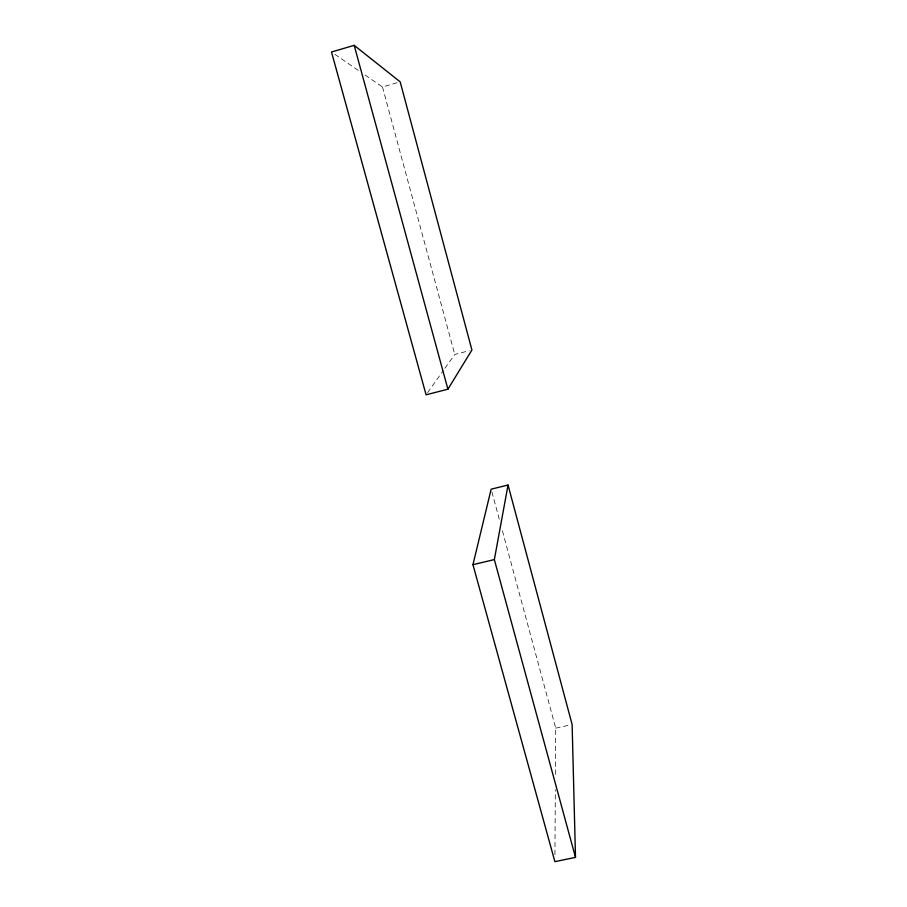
<?xml version="1.0" encoding="UTF-8"?>
<svg xmlns="http://www.w3.org/2000/svg" width="907" height="907" viewBox="0 0 907 907"><rect width="100%" height="100%" fill="white"/><g stroke="black" fill="none" stroke-linecap="round" stroke-linejoin="round"><path stroke-width="0.68" stroke-dasharray="4.54 3.4" d="M554.937 854.711L555.333 789.691M555.435 774.419L555.719 728.14L502.229 530.142M427.616 392.629L443.296 370.578M444.918 368.31L454.758 354.456L469.282 350.692M365.102 75.043L382.482 86.959L397.459 82.639M555.719 728.14L570.752 724.829M334.887 54.329L359.523 71.211M382.482 86.959L454.758 354.456M491.889 491.9L500.006 521.944"/><path stroke-width="1.36" d="M575.503 857.387L494.349 559.585L508.045 485.03L491.152 489.168L472.955 564.676L554.891 861.65L575.503 857.387L572.124 724.534L508.045 485.03M447.911 389.205L471.923 350L400.18 81.857L354.195 45.35L331.497 52.005L426.075 394.794L447.911 389.205L354.195 45.35M472.955 564.676L494.349 559.585"/></g></svg>
